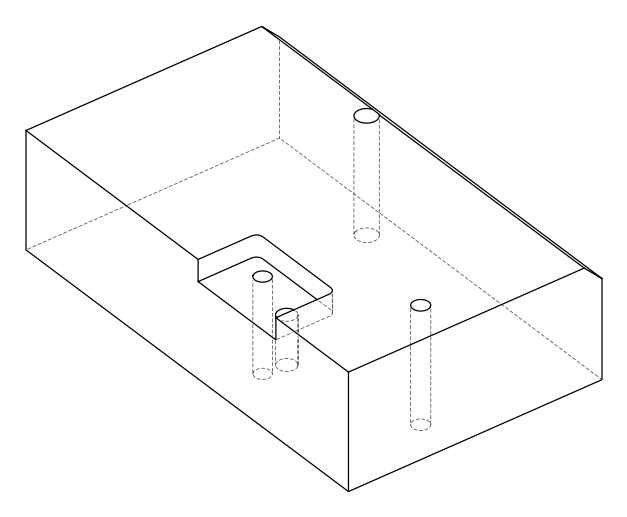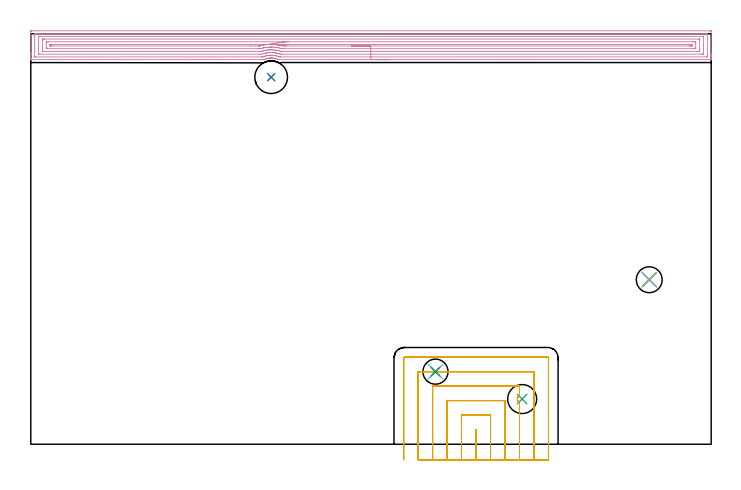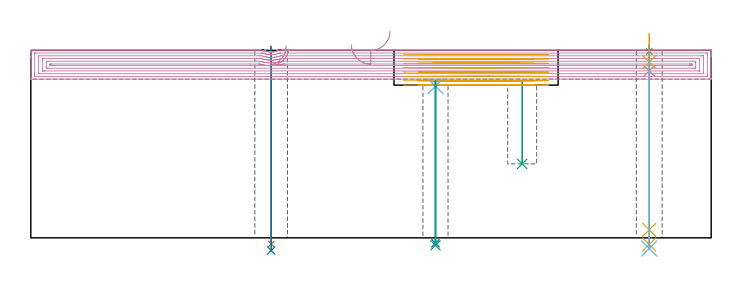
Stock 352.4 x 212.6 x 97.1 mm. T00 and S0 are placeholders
(PLAN: 12 operations, 10 tool changes, 36.8 min)
(1 DRILL_THROUGH_HOLE_FROM_SOLID_MATERIAL | STEP1HOLE_2 | NXT0301_065 | 0.41 min | 6709 mm3)
(2 DRILL_TO_ENLARGE_THROUGH_HOLE_2 | STEP1HOLE_2 | UGT0301_292 | 0.42 min | 15039 mm3)
(3 INDEXABLE_INSERT_DRILL_BLIND_HOLE_FROM_SOLID | STEP1POCKET | UGT0302_001 | 0.18 min | 10372 mm3)
(4 AREA_MILL | FG_CHAMFER_SURFACE | UGT0205_001 | 17.23 min | 39120 mm3)
(5 MILL_SLOT | SLOT_PARTIAL_RECTANGULAR | NXT0201_013 | Follow Part, ap 2.5, ae 75% | 16.81 min | 73261 mm3)
(6 SPOT_DRILL | STEP1HOLE | NXT0321_9005460120000 | 0.03 min | 7 mm3)
(7 SPOT_DRILL_1 | STEP1HOLE_1 | NXT0321_9005460120000 | 0.03 min | 0 mm3)
(8 DRILL_THROUGH_HOLE_INTO_CENTER | STEP1HOLE | NXT0301_042 | 0.34 min | 3117 mm3)
(9 DRILL_TO_ENLARGE_THROUGH_HOLE | STEP1HOLE | NXT0301_101 | 0.35 min | 7372 mm3)
(10 DRILL_BLIND_HOLE_INTO_CENTER | STEP1HOLE_1 | NXT0301_042 | 0.05 min | 372 mm3)
(11 GUN_DRILL_THROUGH_HOLE | STEP1HOLE_1 | UGT0307_005 | 0.53 min | 4846 mm3)
(12 DRILL_TO_ENLARGE_THROUGH_HOLE_1 | STEP1HOLE_1 | UGT0301_268 | 0.42 min | 8432 mm3)
(TOOL NXT0301_065 | Carbide Drill 9.4mm [860.1-0940-075A1-MM 2214] | D9.4 PA140 FL98 Z2)
(TOOL UGT0301_292 | Twist Drill 16.9 mm | D16.9 PA118 FL120 Z2)
(TOOL UGT0302_001 | Indexable Insert Drill 15mm | D15 PA180 FL50 Z2)
(TOOL UGT0205_001 | Chamfer Mill 20 x 3 x 45 deg. | D20 FL50 Z2)
(TOOL NXT0201_013 | ENDMILL 10mm | D10 FL30 Z4)
(TOOL NXT0321_9005460120000 | NC Spot Drill, 142deg, 12mm, Carbide, Uncoated | D12 PA142 FL30 Z2)
(TOOL NXT0301_042 | Carbide Drill 7.1mm [860.1-0710-057A1-MM 2214] | D7.1 PA140 FL85 Z2)
(TOOL NXT0301_101 | Carbide Drill 13mm [860.1-1300-104A1-MM 2214] | D13 PA140 FL123 Z2)
(TOOL UGT0307_005 | Gun Drill 8.3 mm | D8.3 PA130 FL24 Z1)
(TOOL UGT0301_268 | Twist Drill 13.4 mm | D13.4 PA118 FL108 Z2)
(OP 1 DRILL_THROUGH_HOLE_FROM_SOLID_MATERIAL)
G17 G21 G94 G90
T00 M6
G54
G17 G0 G90 X124.5 Y190.1 S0 M3
G43 Z107.1 H1
G94 G81 G98 Z-3.211 F250. R99.1
G80
M5
M2
(OP 2 DRILL_TO_ENLARGE_THROUGH_HOLE_2)
G17 G21 G94 G90
T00 M6
G54
G17 G0 G90 X124.5 Y190.1 S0 M3
G43 Z107.1 H0
G94 G73 G98 Z-6.577 F250. Q14.811 R99.1
G80
M5
M2
(OP 3 INDEXABLE_INSERT_DRILL_BLIND_HOLE_FROM_SOLID)
G17 G21 G94 G90
T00 M6
G54
G17 G0 G90 X254.5 Y23.4 S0 M3
G43 Z107.1 H0
G94 G81 G98 Z38.3 F250. R81.1
G80
M5
M2
(OP 4 AREA_MILL)
G17 G21 G94 G90
T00 M6
G54
G17 G0 G90 X186.074 Y199.2 S1061 M3
G43 Z107.1 H0
G94 G1 X186.036 Z106.228 F250.
X185.922 Z105.363
X185.733 Z104.512
X185.471 Z103.68
X185.137 Z102.874
X184.734 Z102.1
X184.265 Z101.364
X183.734 Z100.672
X183.145 Z100.029
X182.502 Z99.439
X181.81 Z98.908
X181.074 Z98.44
X180.3 Z98.037
X179.494 Z97.703
X178.662 Z97.441
X177.81 Z97.252
X176.945 Z97.138
X176.074 Z97.1
X128.396
X128.197 Y199.203 Z97.087
X128.111 Y199.235 Z97.059
X127.962 Y199.303 Z96.993
X127.746 Y199.398 Z96.901
X127.676 Y199.426 Z96.874
X127.528 Y199.484 Z96.815
X127.084 Y199.637 Z96.661
X127.056 Y199.645 Z96.652
X126.635 Y199.77 Z96.529
X126.453 Y199.815 Z96.484
X126.347 Y199.841 Z96.457
X126.162 Y199.879 Z96.417
X126.057 Y199.902 Z96.396
X126.003 Y199.911 Z96.388
X125.881 Y199.93 Z96.369
X125.742 Y199.949 Z96.345
X125.715 Y199.952 Z96.341
X125.296 Y200.004 Z96.294
X124.849 Y200.038 Z96.257
X124.822 Z96.255
X124.737 Y200.042 Z96.253
X124.689 Y200.043
X124.592 Y200.041 Z96.248
X124.357 Y200.04 Z96.249
X124.307 Z96.25
X124.291 Z96.251
X124.238 Y200.037 Z96.252
X124.197 Y200.035 Z96.254
X124.074 Y200.031 Z96.263
X123.956 Y200.025 Z96.268
X123.928 Y200.022 Z96.271
X123.509 Y199.985 Z96.314
X123.063 Y199.923 Z96.374
X123.035 Y199.918 Z96.379
X122.943 Y199.902 Z96.396
X122.555 Y199.815 Z96.482
X122.292 Y199.746 Z96.551
X122.17 Y199.714 Z96.583
X121.869 Y199.618 Z96.681
X121.721 Y199.568 Z96.726
X121.277 Y199.402 Z96.894
X121.248 Y199.389 Z96.906
X120.994 Y199.281 Z97.018
X120.883 Y199.236 Z97.062
X120.806 Y199.206 Z97.092
X120.354 Y199.2 Z97.1
X0.174
X0.01 Y199.207 Z97.093
X0. Y199.525 Z96.774
Y199.813 Z96.487
Y200.497 Z95.798
Y201.718 Z94.579
Y202.255 Z94.04
Y202.865 Z93.43
Y213.682 Z82.615
X0.003 Y213.954 Z82.344
X0.01 Y214.092 Z82.206
X0.151 Y214.099 Z82.199
X0.621 Y214.1 Z82.2
X351.779
X352.253 Y214.095 Z82.203
X352.39 Y214.092 Z82.206
X352.4 Y213.951 Z82.347
Y202.255 Z94.04
Y201.718 Z94.579
Y201.376 Z94.92
Y200.839 Z95.457
Y200.497 Z95.798
Y199.524 Z96.775
X352.39 Y199.206 Z97.093
X352.226 Y199.2 Z97.1
X176.074
Y200.614 Z95.686
X129.289 Y200.615 Z95.685
X129.169 Y200.616 Z95.684
X128.785 Y200.621 Z95.679
X128.396 Y200.756 Z95.544
X127.995 Y200.891 Z95.409
X127.502 Y201.04 Z95.26
X126.759 Y201.229 Z95.071
X126.674 Y201.247 Z95.053
X126.609 Y201.258 Z95.042
X125.826 Y201.376 Z94.924
X125.715 Y201.389 Z94.911
X125.701 Y201.39 Z94.91
X124.822 Y201.451 Z94.849
X124.742 Y201.454 Z94.846
X124.333 Y201.452 Z94.848
X123.928 Y201.441 Z94.859
X123.865 Y201.438 Z94.862
X123.146 Y201.376 Z94.924
X123.048 Y201.363 Z94.937
X123.035 Y201.361 Z94.939
X122.627 Y201.297 Z95.003
X122.284 Y201.236 Z95.064
X122.219 Y201.223 Z95.077
X122.141 Y201.205 Z95.095
X121.568 Y201.06 Z95.24
X121.428 Y201.022 Z95.278
X121.248 Y200.967 Z95.333
X120.889 Y200.849 Z95.451
X120.354 Y200.663 Z95.637
X120.229 Y200.62 Z95.68
X119.461 Y200.615 Z95.685
X119.341
X2.287
X2.045 Y200.62 Z95.68
X2.019 Y200.621 Z95.679
X2.01 Y200.632 Z95.668
X2.005 Y200.664 Z95.636
X2.002 Y200.697 Z95.603
X2. Y200.898 Z95.402
Y211.446 Z84.854
X2.003 Y211.924 Z84.376
X2.009 Y212.316 Z83.984
X2.03 Y212.679 Z83.621
X2.408 Y212.684 Z83.616
X2.528 Y212.685 Z83.615
X350.113
X350.355 Y212.68 Z83.62
X350.381 Y212.679 Z83.621
X350.39 Y212.668 Z83.632
X350.395 Y212.636 Z83.664
X350.398 Y212.603 Z83.697
X350.4 Y212.402 Z83.898
Y201.854 Z94.446
X350.397 Y201.376 Z94.924
X350.39 Y200.984 Z95.316
X350.37 Y200.621 Z95.679
X349.992 Y200.616 Z95.684
X349.872 Y200.615 Z95.685
X176.074 Y200.614 Z95.686
Y202.028 Z94.272
X130.183 Y202.029 Z94.271
X129.515 Y202.033 Z94.267
X129.289 Y202.036 Z94.264
X128.591 Y202.255 Z94.045
X128.396 Y202.314 Z93.986
X128.311 Y202.338 Z93.962
X127.502 Y202.538 Z93.762
X127.13 Y202.621 Z93.679
X126.609 Y202.699 Z93.601
X126.083 Y202.773 Z93.527
X125.715 Y202.805 Z93.495
X125.109 Y202.851 Z93.449
X124.822 Y202.865 Z93.435
X124.203 Y202.864 Z93.436
X123.928 Y202.853 Z93.447
X123.36 Y202.814 Z93.486
X123.035 Y202.785 Z93.515
X122.554 Y202.728 Z93.572
X122.141 Y202.669 Z93.631
X121.788 Y202.602 Z93.698
X121.248 Y202.478 Z93.823
X121.067 Y202.433 Z93.867
X120.406 Y202.255 Z94.045
X119.685 Y202.034 Z94.266
X118.567 Y202.029 Z94.271
X4.195
X4.118 Y202.03 Z94.27
X4.057 Y202.032 Z94.268
X4.02 Y202.035 Z94.265
X4.01 Y202.041 Z94.259
X4.008 Y202.064 Z94.236
X4.002 Y202.255 Z94.045
X4. Y202.446 Z93.854
Y210.358 Z85.942
X4.002 Y211.045 Z85.255
X4.005 Y211.232 Z85.068
X4.009 Y211.259 Z85.041
X4.025 Y211.265 Z85.035
X4.08 Y211.267 Z85.033
X4.195 Y211.27 Z85.03
X4.858 Y211.271 Z85.029
X5.088 Y211.272 Z85.028
X348.205 Y211.271 Z85.029
X348.282 Y211.27 Z85.03
X348.343 Y211.268 Z85.032
X348.38 Y211.265 Z85.035
X348.39 Y211.259 Z85.041
X348.392 Y211.236 Z85.064
X348.398 Y211.045 Z85.255
X348.4 Y210.854 Z85.446
Y202.942 Z93.358
X348.398 Y202.255 Z94.045
X348.395 Y202.068 Z94.232
X348.391 Y202.041 Z94.259
X348.375 Y202.035 Z94.265
X348.32 Y202.033 Z94.267
X348.205 Y202.03 Z94.27
X347.542 Y202.029 Z94.271
X347.312
X176.074 Y202.028 Z94.272
Y203.443 Z92.857
X130.762
X130.183 Y203.445 Z92.855
X129.864 Y203.447 Z92.853
X129.725 Y203.451 Z92.849
X129.55 Y203.501 Z92.799
X129.289 Y203.575 Z92.725
X128.664 Y203.749 Z92.551
X128.396 Y203.814 Z92.486
X127.533 Y204.013 Z92.287
X127.502 Y204.018 Z92.282
X126.609 Y204.143 Z92.157
X126.457 Y204.162 Z92.138
X125.715 Y204.228 Z92.072
X125.478 Y204.246 Z92.054
X124.822 Y204.279 Z92.021
X124.552
X123.928 Y204.27 Z92.03
X123.68 Y204.257 Z92.043
X123.035 Y204.211 Z92.089
X122.85 Y204.194 Z92.106
X122.141 Y204.115 Z92.185
X122.05 Y204.103 Z92.197
X121.472 Y204.013 Z92.287
X121.284 Y203.977 Z92.323
X121.248 Y203.969 Z92.331
X120.564 Y203.807 Z92.493
X120.354 Y203.754 Z92.546
X119.861 Y203.619 Z92.681
X119.296 Y203.461 Z92.839
X119.14 Y203.449 Z92.851
X118.567 Y203.445 Z92.855
X118.253 Y203.443 Z92.857
X6.561
X6.14 Y203.445 Z92.855
X6.055 Y203.447 Z92.853
X6.023 Y203.449 Z92.851
X6.01 Y203.48 Z92.82
X6.007 Y203.582 Z92.718
X6. Y203.995 Z92.305
Y209.269 Z87.031
X6.004 Y209.718 Z86.582
X6.008 Y209.825 Z86.475
X6.01 Y209.846 Z86.454
X6.034 Y209.85 Z86.45
X6.103 Y209.853 Z86.447
X6.297 Y209.856 Z86.444
X6.875 Y209.857 Z86.443
X7.189
X345.839
X346.26 Y209.855 Z86.445
X346.345 Y209.853 Z86.447
X346.381 Y209.851 Z86.449
X346.39 Y209.844 Z86.456
X346.393 Y209.821 Z86.479
X346.397 Y209.718 Z86.582
X346.4 Y209.305 Z86.995
Y204.031 Z92.269
X346.396 Y203.582 Z92.718
X346.392 Y203.475 Z92.825
X346.39 Y203.454 Z92.846
X346.366 Y203.45 Z92.85
X346.297 Y203.447 Z92.853
X346.103 Y203.444 Z92.856
X345.525 Y203.443 Z92.857
X345.211
X176.074
Y204.857 Z91.443
X131.077
X130.214 Y204.861 Z91.439
X130.183 Y204.864 Z91.436
X130.051 Y204.892 Z91.408
X129.289 Y205.091 Z91.209
X129.017 Y205.16 Z91.14
X128.396 Y205.297 Z91.003
X127.88 Y205.4 Z90.9
X127.502 Y205.456 Z90.844
X126.833 Y205.551 Z90.749
X126.609 Y205.574 Z90.726
X125.844 Y205.644 Z90.656
X125.715 Y205.653 Z90.647
X124.898 Y205.696 Z90.604
X124.822 Y205.697 Z90.603
X124.011 Y205.69 Z90.61
X123.928 Y205.687 Z90.613
X123.163 Y205.645 Z90.655
X123.035 Y205.635 Z90.665
X122.346 Y205.569 Z90.731
X122.141 Y205.546 Z90.754
X121.554 Y205.47 Z90.83
X121.248 Y205.42 Z90.88
X120.791 Y205.341 Z90.959
X120.354 Y205.245 Z91.055
X120.063 Y205.178 Z91.122
X119.461 Y205.029 Z91.271
X119.35 Y205. Z91.3
X118.939 Y204.892 Z91.408
X118.599 Y204.86 Z91.44
X118.567 Y204.859 Z91.441
X117.674 Y204.857 Z91.443
X9.592
X8.697 Y204.858 Z91.442
X8.662 Y204.859 Z91.441
X8.01 Y204.892 Z91.408
X8.001 Y205.542 Z90.758
Y207.529 Z88.771
X8.004 Y208.177 Z88.123
X8.01 Y208.408 Z87.892
X8.629 Y208.441 Z87.859
X8.662 Y208.442 Z87.858
X9.52 Y208.443 Z87.857
X342.808
X343.703 Y208.442 Z87.858
X343.738 Y208.441 Z87.859
X344.39 Y208.408 Z87.892
X344.399 Y207.758 Z88.542
Y205.771 Z90.529
X344.396 Y205.123 Z91.177
X344.39 Y204.892 Z91.408
X343.771 Y204.859 Z91.441
X343.738 Y204.858 Z91.442
X342.88 Y204.857 Z91.443
X176.074
Y206.271 Z90.029
X131.97
X131.461 Y206.272 Z90.028
X131.077 Y206.274 Z90.026
X130.561 Y206.278 Z90.022
X130.183 Y206.37 Z89.93
X129.373 Y206.568 Z89.732
X129.289 Y206.587 Z89.713
X129.005 Y206.65 Z89.65
X128.396 Y206.767 Z89.533
X128.25 Y206.794 Z89.506
X127.953 Y206.838 Z89.462
X127.502 Y206.901 Z89.399
X127.207 Y206.94 Z89.36
X126.646 Y207.007 Z89.293
X126.609 Y207.013 Z89.287
X126.573 Y207.025 Z89.275
X126.589 Y207.026 Z89.274
X126.609 Y207.027 Z89.273
X127.117 Y207.029 Z89.271
X127.404
X341.566 Y207.028 Z89.272
X341.95 Y207.027 Z89.273
X342.335 Y207.023 Z89.277
X342.379 Y207.022 Z89.278
X342.39 Y206.993 Z89.307
X342.394 Y206.915 Z89.385
X342.398 Y206.797 Z89.503
Y206.65 Z89.65
X342.394 Y206.429 Z89.871
X342.39 Y206.319 Z89.981
X342.382 Y206.278 Z90.022
X342.331 Y206.276 Z90.024
X341.95 Y206.273 Z90.027
X341.442 Y206.271 Z90.029
X341.057
X176.074
X175.202 Z90.067
X174.337 Z90.181
X173.486 Z90.37
X172.654 Z90.632
X171.848 Z90.966
X171.074 Z91.369
X170.338 Z91.837
X169.646 Z92.368
X169.003 Z92.958
X168.413 Z93.601
X167.882 Z94.293
X167.414 Z95.029
X167.011 Z95.803
X166.677 Z96.609
X166.415 Z97.441
X166.226 Z98.292
X166.112 Z99.157
X166.074 Z100.029
G0 X133.671 Y208.712 Z97.698
G1 X133.507 Y208.687 Z96.842
X133.27 Y208.651 Z96.003
X132.962 Y208.605 Z95.188
X132.584 Y208.548 Z94.404
X132.14 Y208.481 Z93.656
X131.634 Y208.405 Z92.95
X131.068 Y208.32 Z92.291
X130.448 Y208.227 Z91.685
X129.778 Y208.126 Z91.135
X129.063 Y208.019 Z90.647
X128.309 Y207.905 Z90.223
X127.521 Y207.787 Z89.868
X126.706 Y207.664 Z89.583
X125.869 Y207.538 Z89.371
X125.017 Y207.41 Z89.234
X124.156 Y207.281 Z89.173
X123.294 Y207.151 Z89.187
X122.436 Y207.022 Z89.278
X122.305 Y207.002 Z89.298
X122.219 Y206.991 Z89.309
X121.84 Y206.947 Z89.353
X121.414 Y206.894 Z89.406
X121.248 Y206.872 Z89.428
X121.052 Y206.843 Z89.457
X120.614 Y206.771 Z89.529
X120.354 Y206.727 Z89.573
X120.288 Y206.715 Z89.585
X119.977 Y206.65 Z89.65
X119.557 Y206.555 Z89.745
X119.461 Y206.532 Z89.768
X118.845 Y206.377 Z89.923
X118.567 Y206.308 Z89.992
X118.438 Y206.278 Z90.022
X118.313 Y206.275 Z90.025
X118.058 Y206.272 Z90.028
X113.858 Y206.271 Z90.029
X10.834
X10.449 Y206.273 Z90.027
X10.065 Y206.276 Z90.024
X10.021 Y206.278 Z90.022
X10.01 Y206.307 Z89.993
X10.005 Y206.385 Z89.915
X10.001 Y206.503 Z89.797
Y206.65 Z89.65
X10.005 Y206.871 Z89.429
X10.01 Y206.981 Z89.319
X10.018 Y207.022 Z89.278
X10.069 Y207.025 Z89.275
X10.449 Y207.027 Z89.273
X10.958 Y207.029 Z89.271
X11.343
X122.141
X122.264 Y207.026 Z89.274
X122.436 Y207.022 Z89.278
X123.306 Y207. Z89.338
X124.167 Y206.979 Z89.473
X125.014 Y206.958 Z89.683
X125.839 Y206.937 Z89.966
X126.636 Y206.917 Z90.32
X127.399 Y206.898 Z90.742
X128.123 Y206.88 Z91.229
X128.801 Y206.864 Z91.777
X129.429 Y206.848 Z92.382
X130.002 Y206.834 Z93.04
X130.516 Y206.821 Z93.745
X130.966 Y206.81 Z94.492
X131.35 Y206.8 Z95.275
X131.663 Y206.792 Z96.089
X131.905 Y206.786 Z96.928
X132.072 Y206.782 Z97.784
X132.164 Y206.78 Z98.651
X132.181 Y206.779 Z99.524
G0 Z107.1
M5
M2
(OP 5 MILL_SLOT)
G17 G21 G94 G90
T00 M6
G54
G17 G0 G90 X230.6 Y-8. S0 M3
G43 Z107.201 H0
Z94.938
G94 G1 Y-5. F250.
Y7.6 F500.
Y-5.
Y-8. F250.
X238.1
Y-5.
Y15.1 F500.
X223.1
Y-5.
Y-8. F250.
X245.6
Y-5.
Y22.6 F500.
X215.6
Y-5.
Y-8. F250.
X253.1
Y-5.
Y21.336 F500.
G2 X252.197 Y22.44 R2.497
X253.1 Y25.461 R2.501
G1 Y30.1
X208.1
Y-5.
Y-8. F250.
X260.6
Y-5.
Y37.6 F500.
X200.6
Y-5.
Y-8. F250.
X268.1
Y-5.
Y44.7 F500.
G3 X267.7 Y45.1 R0.4
G1 X193.5
G3 X193.1 Y44.7 R0.4
G1 Y-5.
Y-8. F250.
G0 X230.6 Z92.676
G1 Y-5.
Y7.6 F500.
Y-5.
Y-8. F250.
X238.1
Y-5.
Y15.1 F500.
X223.1
Y-5.
Y-8. F250.
X245.6
Y-5.
Y22.6 F500.
X215.6
Y-5.
Y-8. F250.
X253.1
Y-5.
Y21.336 F500.
G2 X252.197 Y22.44 R2.497
X252.062 Y22.876 R2.501
X253.1 Y25.46 R2.499
G1 Y30.1
X208.1
Y-5.
Y-8. F250.
X260.6
Y-5.
Y37.6 F500.
X200.6
Y-5.
Y-8. F250.
X268.1
Y-5.
Y44.7 F500.
G3 X267.7 Y45.1 R0.4
G1 X193.5
G3 X193.1 Y44.7 R0.4
G1 Y-5.
Y-8. F250.
G0 X230.6 Z90.413
G1 Y-5.
Y7.6 F500.
Y-5.
Y-8. F250.
X238.1
Y-5.
Y15.1 F500.
X223.1
Y-5.
Y-8. F250.
X245.6
Y-5.
Y22.6 F500.
X215.6
Y-5.
Y-8. F250.
X253.1
Y-5.
Y21.335 F500.
G2 X252.197 Y22.44 R2.477
X253.1 Y25.46 R2.499
G1 Y30.1
X208.1
Y-5.
Y-8. F250.
X260.6
Y-5.
Y37.6 F500.
X200.6
Y-5.
Y-8. F250.
X268.1
Y-5.
Y44.7 F500.
G3 X267.7 Y45.1 R0.4
G1 X193.5
G3 X193.1 Y44.7 R0.4
G1 Y-5.
Y-8. F250.
G0 X230.6 Z88.151
G1 Y-5.
Y7.6 F500.
Y-5.
Y-8. F250.
X238.1
Y-5.
Y15.1 F500.
X223.1
Y-5.
Y-8. F250.
X245.6
Y-5.
Y22.6 F500.
X215.6
Y-5.
Y-8. F250.
X253.1
Y-5.
Y21.335 F500.
G2 X252.197 Y22.44 R2.477
X253.1 Y25.46 R2.499
G1 Y30.1
X208.1
Y-5.
Y-8. F250.
X260.6
Y-5.
Y37.6 F500.
X200.6
Y-5.
Y-8. F250.
X268.1
Y-5.
Y44.7 F500.
G3 X267.7 Y45.1 R0.4
G1 X193.5
G3 X193.1 Y44.7 R0.4
G1 Y-5.
Y-8. F250.
G0 X230.6 Z85.888
G1 Y-5.
Y7.6 F500.
Y-5.
Y-8. F250.
X238.1
Y-5.
Y15.1 F500.
X223.1
Y-5.
Y-8. F250.
X245.6
Y-5.
Y22.6 F500.
X215.6
Y-5.
Y-8. F250.
X253.1
Y-5.
Y21.336 F500.
G2 X252.197 Y22.44 R2.497
X252.062 Y22.876 R2.501
X253.1 Y25.46 R2.499
G1 Y30.1
X208.1
Y-5.
Y-8. F250.
X260.6
Y-5.
Y37.6 F500.
X200.6
Y-5.
Y-8. F250.
X268.1
Y-5.
Y44.7 F500.
G3 X267.7 Y45.1 R0.4
G1 X193.5
G3 X193.1 Y44.7 R0.4
G1 Y-5.
Y-8. F250.
G0 X230.6 Z83.625
G1 Y-5.
Y7.6 F500.
Y-5.
Y-8. F250.
X238.1
Y-5.
Y15.1 F500.
X223.1
Y-5.
Y-8. F250.
X245.6
Y-5.
Y22.6 F500.
X215.6
Y-5.
Y-8. F250.
X253.1
Y-5.
Y21.336 F500.
G2 X252.197 Y22.44 R2.497
X252.069 Y22.841 R2.501
X253.1 Y25.461 R2.501
G1 Y30.1
X208.1
Y-5.
Y-8. F250.
X260.6
Y-5.
Y37.6 F500.
X200.6
Y-5.
Y-8. F250.
X268.1
Y-5.
Y44.7 F500.
G3 X267.7 Y45.1 R0.4
G1 X193.5
G3 X193.1 Y44.7 R0.4
G1 Y-5.
Y-8. F250.
G0 X230.6 Z81.363
G1 Y-5.
Y7.6 F500.
Y-5.
Y-8. F250.
X238.1
Y-5.
Y15.1 F500.
X223.1
Y-5.
Y-8. F250.
X245.6
Y-5.
Y22.6 F500.
X215.6
Y-5.
Y-8. F250.
X253.1
Y-5.
Y21.336 F500.
G2 X252.197 Y22.44 R2.497
X252.062 Y22.875 R2.501
X253.1 Y25.46 R2.499
G1 Y30.1
X208.1
Y-5.
Y-8. F250.
X260.6
Y-5.
Y37.6 F500.
X200.6
Y-5.
Y-8. F250.
X268.1
Y-5.
Y44.7 F500.
G3 X267.7 Y45.1 R0.4
G1 X193.5
G3 X193.1 Y44.7 R0.4
G1 Y-5.
Y-8. F250.
G0 X230.6 Z79.1
G1 Y-5.
Y7.6 F500.
Y-5.
Y-8. F250.
X238.1
Y-5.
Y15.1 F500.
X223.1
Y-5.
Y-8. F250.
X245.6
Y-5.
Y22.6 F500.
X215.6
Y-5.
Y-8. F250.
X253.1
Y-5.
Y21.335 F500.
G2 X252.197 Y22.44 R2.48
X253.1 Y25.46 R2.499
G1 Y30.1
X208.1
Y-5.
Y-8. F250.
X260.6
Y-5.
Y37.6 F500.
X200.6
Y-5.
Y-8. F250.
X268.1
Y-5.
Y44.7 F500.
G3 X267.7 Y45.1 R0.4
G1 X193.5
G3 X193.1 Y44.7 R0.4
G1 Y-5.
Y-8. F250.
G0 Z107.201
M5
M2
(OP 6 SPOT_DRILL)
G17 G21 G94 G90
T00 M6
G54
G17 G0 G90 X209.6 Y37.6 S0 M3
G43 Z107.1 H0
G94 G81 G98 Z78.536 F250. R82.1
G80
M5
M2
(OP 7 SPOT_DRILL_1)
G17 G21 G94 G90
T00 M6
G54
G17 G0 G90 X320.3 Y85.2 S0 M3
G43 Z107.1 H0
G94 G81 G98 Z96.523 F250. R100.1
G80
M5
M2
(OP 8 DRILL_THROUGH_HOLE_INTO_CENTER)
G17 G21 G94 G90
T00 M6
G54
G17 G0 G90 X209.6 Y37.6 S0 M3
G43 Z107.1 H1
G94 G73 G98 Z-2.792 F250. Q6.824 R81.1
G80
M5
M2
(OP 9 DRILL_TO_ENLARGE_THROUGH_HOLE)
G17 G21 G94 G90
T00 M6
G54
G17 G0 G90 X209.6 Y37.6 S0 M3
G43 Z107.1 H1
G94 G73 G98 Z-3.866 F250. Q11.852 R81.1
G80
M5
M2
(OP 10 DRILL_BLIND_HOLE_INTO_CENTER)
G17 G21 G94 G90
T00 M6
G54
G17 G0 G90 X320.3 Y85.2 S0 M3
G43 Z107.1 H1
G94 G81 G98 Z86.45 F250. R99.1
G80
M5
M2
(OP 11 GUN_DRILL_THROUGH_HOLE)
G17 G21 G94 G90
T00 M6
G54
G17 G0 G90 X320.3 Y85.2 M8
G43 Z107.1 H0
Z105.643
S716 M3
G94 G1 Z91.015 F125. M26
G4 X.084
Z4.15 F250.
G4 X.084
Z-3.435 F125.
G4 X.084
M5
M9
G0 Z105.643
Z107.1
M2
(OP 12 DRILL_TO_ENLARGE_THROUGH_HOLE_1)
G17 G21 G94 G90
T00 M6
G54
G17 G0 G90 X320.3 Y85.2 S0 M3
G43 Z107.1 H0
G94 G73 G98 Z-5.526 F250. Q12.828 R99.1
G80
M5
M2
